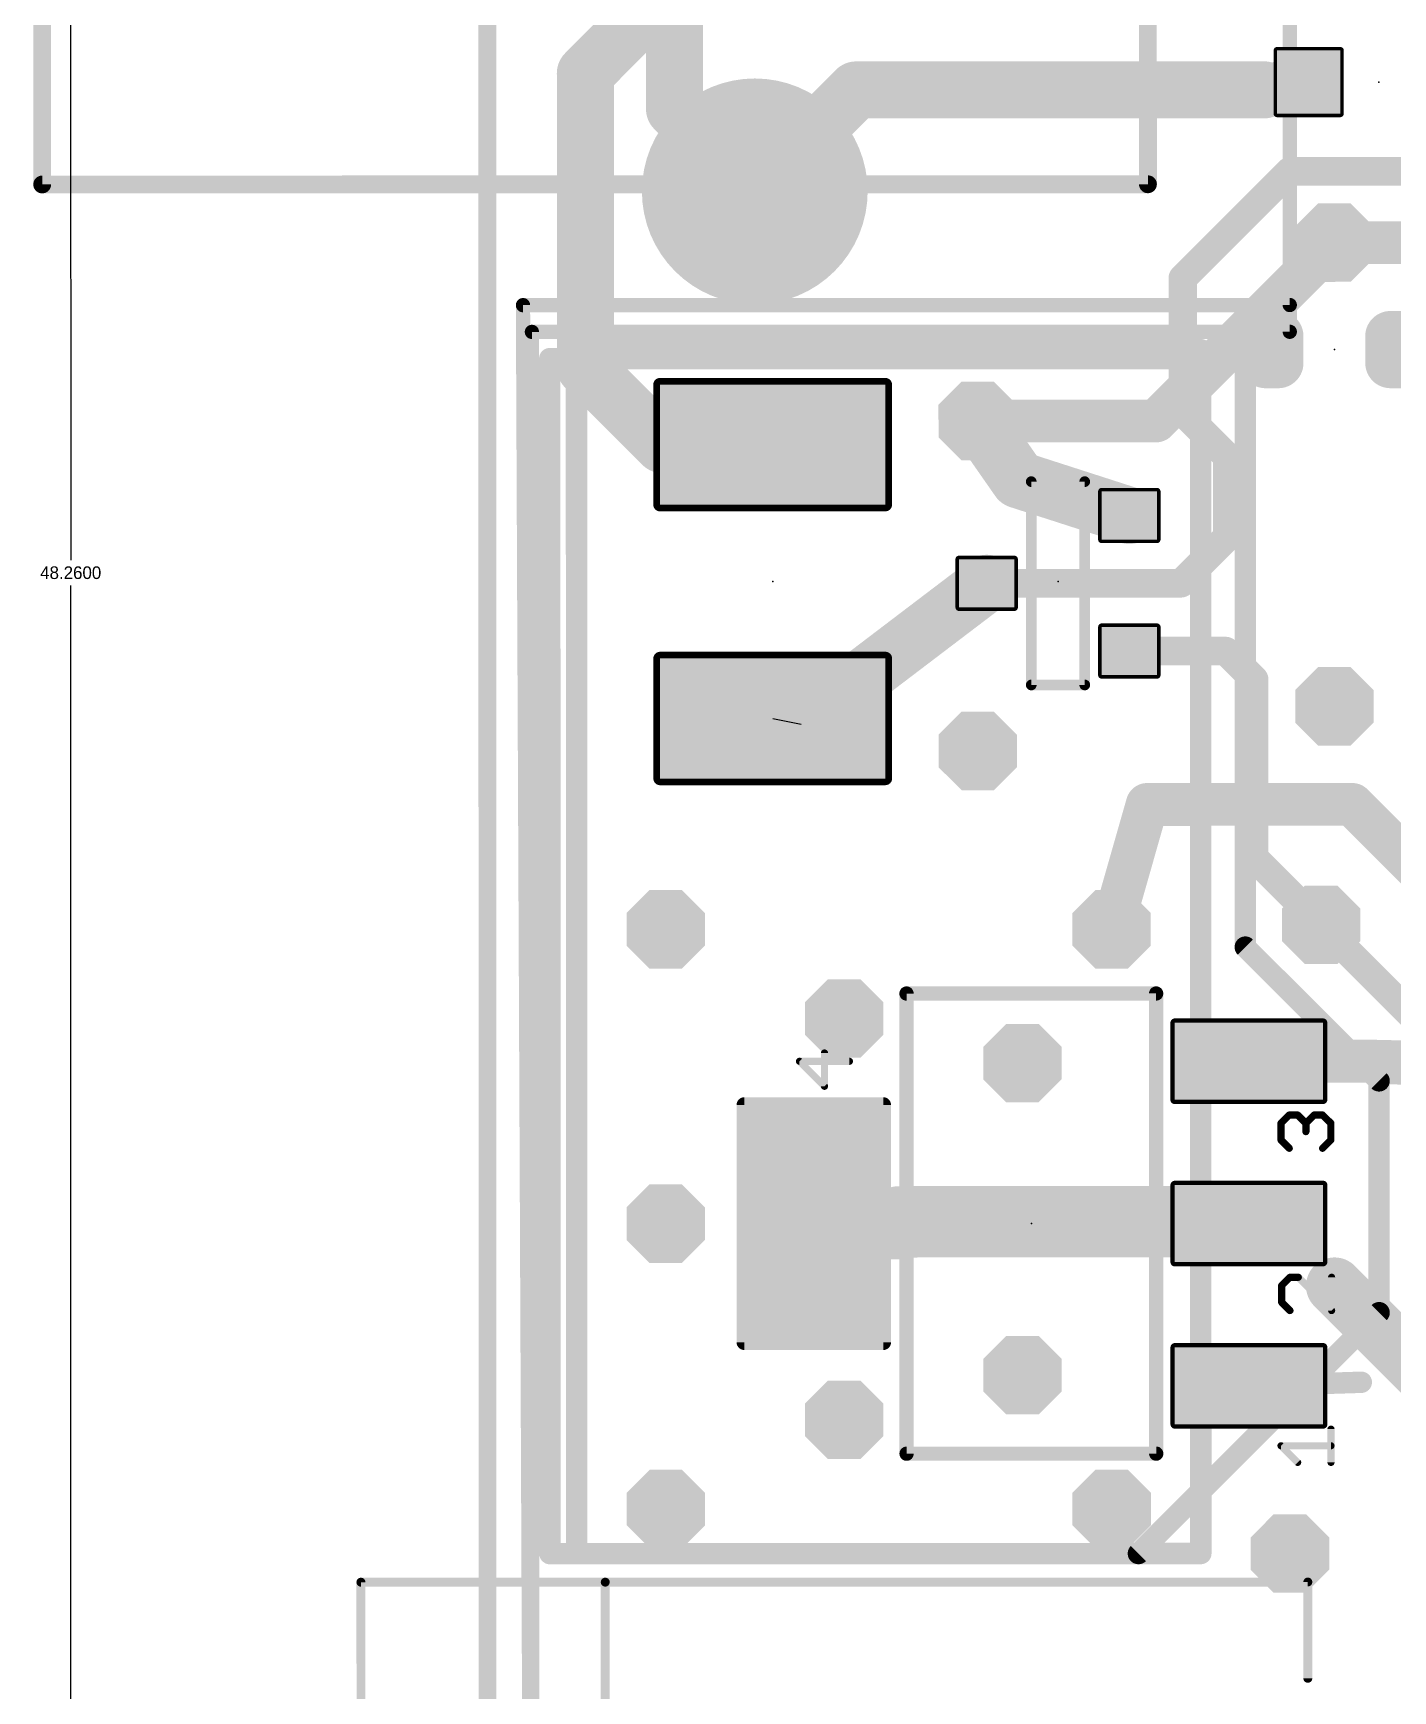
# Model space of a CAD drawing. Header units: millimetres. Extents: x -20 to 130, y -23 to 60.
# Drawn here: x -6.47 to 12.9, y 10.74 to 34.35 of the extents above; entities that cross this region are included whole.
import ezdxf

# ---------------------------------------------------------------- set-up
doc = ezdxf.new("R2010")
doc.units = ezdxf.units.MM
doc.header["$MEASUREMENT"] = 0
doc.layers.get('0').update_dxf_attribs({"linetype": 'CONTINUOUS'})
doc.layers.get('Defpoints').update_dxf_attribs({"linetype": 'CONTINUOUS'})
for name, color, linetype in [('1', 22, 'CONTINUOUS'), ('16', 175, 'CONTINUOUS'), ('17', 82, 'CONTINUOUS'), ('18', 2, 'CONTINUOUS'), ('19', 53, 'CONTINUOUS'), ('20', 7, 'CONTINUOUS'), ('21', 253, 'CONTINUOUS'), ('23', 7, 'CONTINUOUS')]:
    doc.layers.add(name, color=color, linetype=linetype)
doc.dimstyles.get("Standard").update_dxf_attribs({"dimtxt": 0.18, "dimasz": 0.18, "dimexe": 0.18, "dimexo": 0.0625, "dimgap": 0.09, "dimtad": 0, "dimtih": 1, "dimtoh": 1, "dimdec": 4, "dimzin": 0, "dimdsep": 46, "dimtxsty": 'Standard', "dimcen": 0.09, "dimadec": 0, "dimazin": 0, "dimtfac": 1, "dimtdec": 4, "dimtofl": 0, "dimtmove": 0, "dimatfit": 3, "dimfxl": 1, "dimtolj": 1, "dimtzin": 0, "dimarcsym": 0})

# ---------------------------------------------------------------- blocks, each defined once
blk = doc.blocks.new('RECT176000X143744R80')
at = {"const_width": 0.3594}
blk.add_lwpolyline([(0.3703, -0.0898), (0.3703, 0.0898, 0.4142), (0.1906, 0.2695), (-0.1906, 0.2695, 0.4142), (-0.3703, 0.0898), (-0.3703, -0.0898, 0.4142), (-0.1906, -0.2695), (0.1906, -0.2695, 0.4142)], format="xyb", close=True, dxfattribs=at)
blk.add_solid([(-0.216, -0.1152), (0.216, -0.1152), (-0.216, 0.1152), (0.216, 0.1152)])
blk = doc.blocks.new('RECT304000X544000R10')
at = {"const_width": 0.095}
blk.add_lwpolyline([(0.9025, -1.605), (0.9025, 1.605, 0.4142), (0.855, 1.6525), (-0.855, 1.6525, 0.4142), (-0.9025, 1.605), (-0.9025, -1.605, 0.4142), (-0.855, -1.6525), (0.855, -1.6525, 0.4142)], format="xyb", close=True, dxfattribs=at)
blk.add_solid([(-0.8788, -1.6288), (0.8788, -1.6288), (-0.8788, 1.6288), (0.8788, 1.6288)])
blk = doc.blocks.new('RECT125984X142240R13')
at = {"const_width": 0.0512}
blk.add_lwpolyline([(0.3681, -0.3933), (0.3681, 0.3933, 0.4142), (0.3425, 0.4189), (-0.3425, 0.4189, 0.4142), (-0.3681, 0.3933), (-0.3681, -0.3933, 0.4142), (-0.3425, -0.4189), (0.3425, -0.4189, 0.4142)], format="xyb", close=True, dxfattribs=at)
blk.add_solid([(-0.3553, -0.4061), (0.3553, -0.4061), (-0.3553, 0.4061), (0.3553, 0.4061)])
blk = doc.blocks.new('RECT195072X357632R10')
at = {"const_width": 0.061}
blk.add_lwpolyline([(0.5791, -1.0566), (0.5791, 1.0566, 0.4142), (0.5486, 1.0871), (-0.5486, 1.0871, 0.4142), (-0.5791, 1.0566), (-0.5791, -1.0566, 0.4142), (-0.5486, -1.0871), (0.5486, -1.0871, 0.4142)], format="xyb", close=True, dxfattribs=at)
blk.add_solid([(-0.5639, -1.0719), (0.5639, -1.0719), (-0.5639, 1.0719), (0.5639, 1.0719)])
blk = doc.blocks.new('RECT576000X352000R10')
at = {"const_width": 0.11}
blk.add_lwpolyline([(1.745, -0.99), (1.745, 0.99, 0.4142), (1.69, 1.045), (-1.69, 1.045, 0.4142), (-1.745, 0.99), (-1.745, -0.99, 0.4142), (-1.69, -1.045), (1.69, -1.045, 0.4142)], format="xyb", close=True, dxfattribs=at)
blk.add_solid([(-1.7154, -1.0154), (1.7154, -1.0154), (-1.7154, 1.0154), (1.7154, 1.0154)])
blk = doc.blocks.new('ROUNDP')
at = {"const_width": 0.5}
blk.add_lwpolyline([(0, -0.25, 1), (0, 0.25, 1), (0, -0.25)], format="xyb", dxfattribs=at)
blk = doc.blocks.new('RECT160000X160000R10')
at = {"const_width": 0.05}
blk.add_lwpolyline([(0.475, -0.45), (0.475, 0.45, 0.4142), (0.45, 0.475), (-0.45, 0.475, 0.4142), (-0.475, 0.45), (-0.475, -0.45, 0.4142), (-0.45, -0.475), (0.45, -0.475, 0.4142)], format="xyb", close=True, dxfattribs=at)
blk.add_solid([(-0.4625, -0.4625), (0.4625, -0.4625), (-0.4625, 0.4625), (0.4625, 0.4625)])
blk = doc.blocks.new('OCTAGONV')
at = {"const_width": 0.5}
blk.add_lwpolyline([(-0.25, -0.1036), (-0.25, 0.1036), (-0.1036, 0.25), (0.1036, 0.25), (0.25, 0.1036), (0.25, -0.1036), (0.1036, -0.25), (-0.1036, -0.25), (-0.25, -0.1036), (-0.25, 0.1036)], dxfattribs=at)
blk = doc.blocks.new('*D37')
at = {"color": 0, "linetype": 'Continuous', "lineweight": -2, "transparency": 16777216}
for p, q in [((15.175, 50.797), (-6.117, 50.793)), ((-5.937, 50.613), (-5.933, 26.843)), ((-5.929, 2.713), (-5.933, 26.483)), ((13.914, 2.536), (-6.109, 2.533))]:
    blk.add_line(p, q, dxfattribs=at)
at = {"color": 0, "linetype": 'Continuous', "transparency": 16777216}
for points in [[(-5.907, 50.613), (-5.967, 50.613), (-5.937, 50.793)], [(-5.899, 2.713), (-5.959, 2.713), (-5.929, 2.533)]]:
    blk.add_solid(points, dxfattribs=at)
at = {"layer": 'Defpoints', "color": 0, "linetype": 'Continuous', "transparency": 16777216}
for p in [(15.238, 50.797), (-5.929, 2.533), (13.976, 2.536)]:
    blk.add_point(p, dxfattribs=at)
at = {"color": 0, "linetype": 'Continuous', "transparency": 16777216, "insert": (-5.933, 26.663), "char_height": 0.18, "attachment_point": 5}
blk.add_mtext('\\A1;48.2600', dxfattribs=at)

msp = doc.modelspace()

# ---------------------------------------------------------------- linework, layer by layer
at = {"layer": '1'}
for points, const_width in [([(11.43132, 30.47603), (11.42855, 46.35103)], 0.2032), ([(1.39774, 33.77628), (2.54054, 34.91948)], 0.8128), ([(1.39847, 29.58528), (1.39774, 33.77628)], 0.8128), ([(3.81104, 32.0947), (5.25478, 33.53895)], 0.8128), ([(5.25478, 33.53895), (11.06578, 33.53997)], 0.8128), ([(11.06578, 33.53997), (11.19278, 33.53999)], 0.6096), ([(11.19278, 33.53999), (11.30377, 33.65101)], 0.6096), ([(11.30377, 33.65101), (11.70077, 33.65108)], 0.6096), ([(9.90725, 30.85677), (11.43099, 32.38103)], 0.4064), ([(11.43099, 32.38103), (14.47899, 32.38156)], 0.4064), ([(12.06616, 31.36514), (11.17732, 30.47599)], 0.6096), ([(12.06616, 31.36514), (14.60616, 31.36559)], 0.6096), ([(9.90759, 28.95177), (9.90725, 30.85677)], 0.4064), ([(11.17732, 30.47599), (11.17743, 29.84099)], 0.6096), ([(0.50932, 30.47413), (11.43132, 30.47603)], 0.2032), ([(0.64153, 0.62915), (0.50932, 30.47413)], 0.2032), ([(1.39847, 29.58528), (2.49667, 28.48747)], 0.8128), ([(1.27143, 29.83926), (10.16143, 29.84081)], 0.3048), ([(1.27442, 12.69426), (1.27143, 29.83926)], 0.3048), ([(10.16143, 29.84081), (10.16442, 12.69581)], 0.3048), ([(11.17743, 29.84099), (11.05045, 29.71397)], 0.6096), ([(7.57095, 27.98616), (6.98661, 28.82426)], 0.8128), ([(10.5427, 28.31688), (9.90759, 28.95177)], 0.4064), ([(2.49667, 28.48747), (4.06567, 28.48775)], 0.8128), ([(9.14584, 27.47843), (7.57095, 27.98616)], 0.8128), ([(10.5429, 27.17388), (10.5427, 28.31688)], 0.4064), ([(9.88261, 26.51336), (10.5429, 27.17388)], 0.4064), ([(4.47276, 24.50582), (7.11401, 26.51288)], 0.8128), ([(7.11401, 26.51288), (9.88261, 26.51336)], 0.4064), ([(10.51778, 25.54827), (9.14618, 25.54803)], 0.4064), ([(10.92425, 25.14194), (10.51778, 25.54827)], 0.4064), ([(10.92469, 22.60194), (10.92425, 25.14194)], 0.4064), ([(4.47276, 24.50582), (3.47636, 24.50564)], 0.8128), ([(11.62332, 21.90357), (10.92469, 22.60194)], 0.4064), ([(11.87736, 21.64961), (11.62332, 21.90357)], 0.4064), ([(11.87736, 21.64961), (12.06789, 21.45914)], 0.4064), ([(12.6718, 19.70665), (10.849, 19.70633)], 0.6096), ([(13.9732, 19.67548), (12.6718, 19.70665)], 0.6096), ([(13.9732, 19.67548), (12.7032, 19.68125)], 0.6096), ([(4.6516, 17.39385), (5.8456, 17.39406)], 1.016), ([(5.8456, 17.39406), (5.871, 17.41946)], 1.016), ([(5.871, 17.41946), (11.0272, 17.42036)], 1.016), ([(11.0272, 17.42036), (10.8494, 17.39493)], 0.508), ([(10.84981, 15.08353), (12.45, 15.13461)], 0.3048), ([(10.16442, 12.69581), (1.27442, 12.69426)], 0.3048)]:
    msp.add_lwpolyline(points, dxfattribs=dict(at, const_width=const_width))
for points, const_width in [([(1.25402, 33.91996, 1), (1.54147, 33.63261)], 0.4064), ([(1.60094, 33.77632, 1), (1.19454, 33.77625)], 0.4064), ([(5.25475, 33.74215, 1), (5.25482, 33.33575)], 0.4064), ([(5.39851, 33.39528, 1), (5.11106, 33.68263)], 0.4064), ([(11.06576, 33.69237, 1), (11.06581, 33.38757)], 0.3048), ([(11.06582, 33.33677, 1), (11.06575, 33.74317)], 0.4064), ([(11.08497, 33.64777, 1), (11.3006, 33.43221)], 0.3048), ([(11.30374, 33.80341, 1), (11.30379, 33.49861)], 0.3048), ([(11.19281, 33.38759, 1), (11.19276, 33.69239)], 0.3048), ([(11.41158, 33.54323, 1), (11.19595, 33.75879)], 0.3048), ([(11.70079, 33.49868, 1), (11.70074, 33.80348)], 0.3048), ([(11.43097, 32.48263, 1), (11.431, 32.27943)], 0.2032), ([(11.5028, 32.30924, 1), (11.35917, 32.45282)], 0.2032), ([(3.66731, 32.23838, 1), (3.95476, 31.95103)], 0.4064), ([(12.06614, 31.51754, 1), (12.06619, 31.21274)], 0.3048), ([(12.17398, 31.25736, 1), (11.95835, 31.47292)], 0.3048), ([(10.00885, 30.85678, 1), (9.80565, 30.85675)], 0.2032), ([(9.83544, 30.92855, 1), (9.97907, 30.78498)], 0.2032), ([(11.0695, 30.58377, 1), (11.28514, 30.36821)], 0.3048), ([(11.32972, 30.47601, 1), (11.02492, 30.47596)], 0.3048), ([(0.56012, 30.47434, 1), (0.45852, 30.47392)], 0.1016), ([(0.50931, 30.52493, 1), (0.50933, 30.42333)], 0.1016), ([(11.38052, 30.47602, 1), (11.48212, 30.47604)], 0.1016), ([(11.43133, 30.42523, 1), (11.43131, 30.52683)], 0.1016), ([(1.54215, 29.72901, 1), (1.2548, 29.44156)], 0.4064), ([(1.34763, 29.83927, 1), (1.19523, 29.83925)], 0.1524), ([(1.27142, 29.91546, 1), (1.27144, 29.76306)], 0.1524), ([(10.23763, 29.84082, 1), (10.08523, 29.8408)], 0.1524), ([(10.16144, 29.76461, 1), (10.16142, 29.91701)], 0.1524), ([(11.02503, 29.84096, 1), (11.32983, 29.84101)], 0.3048), ([(11.28525, 29.73321, 1), (11.06961, 29.94877)], 0.3048), ([(1.19527, 29.58525, 1), (1.60167, 29.58532)], 0.4064), ([(10.94263, 29.82175, 1), (11.15827, 29.60618)], 0.3048), ([(7.15329, 28.94049, 1), (6.81993, 28.70803)], 0.4064), ([(9.80599, 28.95175, 1), (10.00919, 28.95178)], 0.2032), ([(9.97937, 29.02358, 1), (9.8358, 28.87995)], 0.2032), ([(2.49663, 28.69067, 1), (2.4967, 28.28427)], 0.4064), ([(2.35299, 28.34375, 1), (2.64034, 28.6312)], 0.4064), ([(4.0657, 28.28455, 1), (4.06563, 28.69095)], 0.4064), ([(7.63332, 28.17957, 1), (7.50859, 27.79275)], 0.4064), ([(10.6443, 28.3169, 1), (10.4411, 28.31686)], 0.2032), ([(10.47091, 28.24506, 1), (10.61448, 28.38869)], 0.2032), ([(7.40427, 27.86993, 1), (7.73763, 28.10239)], 0.4064), ([(9.08348, 27.28502, 1), (9.20821, 27.67184)], 0.4064), ([(10.4413, 27.17386, 1), (10.6445, 27.1739)], 0.2032), ([(10.61471, 27.10209, 1), (10.47108, 27.24566)], 0.2032), ([(7.23694, 26.3511, 1), (6.99108, 26.67466)], 0.4064), ([(7.11399, 26.61448, 1), (7.11403, 26.41128)], 0.2032), ([(9.8108, 26.58515, 1), (9.95442, 26.44157)], 0.2032), ([(9.88263, 26.41176, 1), (9.88259, 26.61496)], 0.2032), ([(9.14616, 25.64963, 1), (9.1462, 25.44643)], 0.2032), ([(10.58957, 25.62009, 1), (10.44599, 25.47646)], 0.2032), ([(10.5178, 25.44667, 1), (10.51776, 25.64987)], 0.2032), ([(11.02585, 25.14196, 1), (10.82265, 25.14193)], 0.2032), ([(10.85246, 25.07013, 1), (10.99604, 25.21376)], 0.2032), ([(3.47633, 24.70884, 1), (3.4764, 24.30244)], 0.4064), ([(4.34983, 24.6676, 1), (4.59569, 24.34404)], 0.4064), ([(4.4728, 24.30262, 1), (4.47273, 24.70902)], 0.4064), ([(10.82309, 22.60193, 1), (11.02629, 22.60196)], 0.2032), ([(10.99648, 22.67376, 1), (10.85291, 22.53013)], 0.2032), ([(11.6951, 21.97538, 1), (11.55153, 21.83175)], 0.2032), ([(11.55153, 21.83175, 1), (11.6951, 21.97538)], 0.2032), ([(11.94915, 21.72142, 1), (11.80557, 21.5778)], 0.2032), ([(11.80557, 21.5778, 1), (11.94915, 21.72142)], 0.2032), ([(11.99611, 21.38733, 1), (12.13968, 21.53096)], 0.2032), ([(10.84897, 19.85873, 1), (10.84903, 19.55393)], 0.3048), ([(12.67547, 19.85905, 1), (12.66813, 19.55425)], 0.3048), ([(12.70388, 19.83365, 1), (12.70253, 19.52885)], 0.3048), ([(12.67183, 19.55425, 1), (12.67177, 19.85905)], 0.3048), ([(4.65156, 17.64785, 1), (4.65165, 17.13985)], 0.508), ([(5.66597, 17.57363, 1), (6.02523, 17.21449)], 0.508), ([(5.87095, 17.67346, 1), (5.87104, 17.16546)], 0.508), ([(6.05063, 17.23989, 1), (5.69137, 17.59903)], 0.508), ([(5.84565, 17.14006, 1), (5.84556, 17.64806)], 0.508), ([(11.02724, 17.16636, 1), (11.02715, 17.67436)], 0.508), ([(10.83138, 17.52063, 1), (10.86742, 17.26923)], 0.254), ([(11.04522, 17.29466, 1), (11.00918, 17.54606)], 0.254), ([(10.84739, 15.15973, 1), (10.85222, 15.00733)], 0.1524), ([(12.45241, 15.05841, 1), (12.44758, 15.21081)], 0.1524), ([(1.27441, 12.77046, 1), (1.27444, 12.61806)], 0.1524), ([(1.19822, 12.69425, 1), (1.35062, 12.69427)], 0.1524), ([(10.08822, 12.6958, 1), (10.24062, 12.69582)], 0.1524), ([(10.16444, 12.61961, 1), (10.16441, 12.77201)], 0.1524)]:
    msp.add_lwpolyline(points, format="xyb", dxfattribs=dict(at, const_width=const_width))
at = {"layer": '16'}
for points, const_width in [([(11.43139, 30.09503), (11.42855, 46.35103)], 0.2032), ([(2.66783, 33.2685), (2.66615, 42.9205)], 0.8128), ([(3.81103, 32.1257), (2.66783, 33.2685)], 0.8128), ([(3.81104, 32.0947), (3.81103, 32.1257)], 0.8128), ([(9.52661, 28.8247), (12.06616, 31.36514)], 0.6096), ([(0.63639, 30.09315), (11.43139, 30.09503)], 0.2032), ([(0.64148, 0.88315), (0.63639, 30.09315)], 0.2032), ([(0.89045, 29.71219), (10.79645, 29.71392)], 0.3048), ([(0.89342, 12.69419), (0.89045, 29.71219)], 0.3048), ([(10.79645, 29.71392), (10.79792, 21.33192)], 0.3048), ([(6.98661, 28.82426), (9.52661, 28.8247)], 0.6096), ([(8.89287, 21.58559), (9.40056, 23.36368)], 0.6096), ([(9.40056, 23.36368), (12.32156, 23.36419)], 0.6096), ([(12.32156, 23.36419), (14.60796, 21.07859)], 0.6096), ([(11.87736, 21.64961), (13.71918, 19.80843)], 0.4064), ([(10.79792, 21.33192), (12.70325, 19.42725)], 0.3048), ([(12.70325, 19.42725), (12.70382, 16.12525)], 0.3048), ([(16.8956, 11.68099), (12.06876, 16.50614)], 0.8128), ([(12.70382, 16.12525), (9.27542, 12.69566)], 0.3048), ([(9.27542, 12.69566), (0.89342, 12.69419)], 0.3048)]:
    msp.add_lwpolyline(points, dxfattribs=dict(at, const_width=const_width))
for points, const_width in [([(2.81151, 33.41223, 1), (2.52416, 33.12478)], 0.4064), ([(2.46463, 33.26847, 1), (2.87103, 33.26854)], 0.4064), ([(4.01423, 32.12574, 1), (3.60783, 32.12567)], 0.4064), ([(3.66736, 31.98198, 1), (3.95471, 32.26943)], 0.4064), ([(3.60784, 32.09467, 1), (4.01424, 32.09474)], 0.4064), ([(12.17398, 31.25736, 1), (11.95835, 31.47292)], 0.3048), ([(0.68719, 30.09316, 1), (0.58559, 30.09314)], 0.1016), ([(0.63638, 30.14395, 1), (0.63639, 30.04235)], 0.1016), ([(11.38059, 30.09502, 1), (11.48219, 30.09504)], 0.1016), ([(11.43139, 30.04423, 1), (11.43138, 30.14583)], 0.1016), ([(0.89044, 29.78839, 1), (0.89047, 29.63599)], 0.1524), ([(0.96665, 29.71221, 1), (0.81425, 29.71218)], 0.1524), ([(10.87265, 29.71393, 1), (10.72025, 29.71391)], 0.1524), ([(10.79647, 29.63772, 1), (10.79644, 29.79012)], 0.1524), ([(6.98658, 28.97666, 1), (6.98663, 28.67186)], 0.3048), ([(9.41879, 28.93248, 1), (9.63443, 28.71692)], 0.3048), ([(9.52663, 28.6723, 1), (9.52658, 28.9771)], 0.3048), ([(9.40053, 23.51608, 1), (9.40059, 23.21128)], 0.3048), ([(9.54707, 23.3218, 1), (9.25405, 23.40555)], 0.3048), ([(12.42934, 23.47201, 1), (12.21378, 23.25637)], 0.3048), ([(12.32159, 23.21179, 1), (12.32153, 23.51659)], 0.3048), ([(8.74636, 21.62746, 1), (9.03938, 21.54371)], 0.3048), ([(11.94915, 21.72142, 1), (11.80557, 21.5778)], 0.2032), ([(10.85181, 21.38583, 1), (10.74402, 21.27801)], 0.1524), ([(10.72172, 21.33191, 1), (10.87412, 21.33194)], 0.1524), ([(12.77945, 19.42727, 1), (12.62705, 19.42724)], 0.1524), ([(12.64936, 19.37334, 1), (12.75714, 19.48116)], 0.1524), ([(12.21243, 16.64987, 1), (11.92508, 16.36242)], 0.4064), ([(12.62762, 16.12524, 1), (12.78002, 16.12527)], 0.1524), ([(12.75773, 16.07136, 1), (12.64991, 16.17914)], 0.1524), ([(0.89341, 12.77039, 1), (0.89344, 12.61799)], 0.1524), ([(0.81722, 12.69418, 1), (0.96962, 12.69421)], 0.1524), ([(9.22151, 12.74955, 1), (9.32933, 12.64177)], 0.1524), ([(9.27544, 12.61946, 1), (9.27541, 12.77186)], 0.1524)]:
    msp.add_lwpolyline(points, format="xyb", dxfattribs=dict(at, const_width=const_width))
at = {"layer": '19'}
msp.add_line((4.06635, 24.58775), (4.47276, 24.50582), dxfattribs=at)
at = {"layer": '20', "const_width": 0.254}
msp.add_lwpolyline([(0.00646, 0.99404), (-0.0025, 52.33404)], dxfattribs=at)
at = {"layer": '21'}
for points, const_width in [([(-6.34104, 43.99293), (-6.33898, 32.19293)], 0.254), ([(9.41102, 32.19568), (9.40896, 43.99568)], 0.254), ([(-6.33898, 32.19293), (9.41102, 32.19568)], 0.254), ([(7.74876, 27.96079), (8.51076, 27.96092)], 0.1524), ([(7.74926, 25.06519), (7.74876, 27.96079)], 0.1524), ([(8.51076, 27.96092), (8.51126, 25.06532)], 0.1524), ([(8.51126, 25.06532), (7.74926, 25.06519)], 0.1524), ([(5.97203, 20.67068), (9.52803, 20.6713)], 0.2032), ([(5.97317, 14.11748), (5.97203, 20.67068)], 0.2032), ([(9.52803, 20.6713), (9.52917, 14.1181)], 0.2032), ([(4.80356, 19.34968), (4.80348, 19.82418)], 0.1016), ([(5.1594, 19.70564), (4.4476, 19.70551)], 0.1016), ([(4.4476, 19.70551), (4.80356, 19.34968)], 0.1016), ([(11.30575, 18.82251), (11.42433, 18.94113)], 0.1016), ([(11.42433, 18.94113), (11.54303, 18.94115)], 0.1016), ([(11.54303, 18.94115), (11.66165, 18.82257)], 0.1016), ([(11.66165, 18.82257), (11.78023, 18.94119)], 0.1016), ([(11.78023, 18.94119), (11.89893, 18.94121)], 0.1016), ([(11.89893, 18.94121), (12.01755, 18.82263)], 0.1016), ([(11.30579, 18.58521), (11.30575, 18.82251)], 0.1016), ([(11.66165, 18.82257), (11.66167, 18.70397)], 0.1016), ([(12.01755, 18.82263), (12.01759, 18.58533)], 0.1016), ([(11.42442, 18.46663), (11.30579, 18.58521)], 0.1016), ([(12.01759, 18.58533), (11.89902, 18.46671)], 0.1016), ([(11.43414, 16.62973), (11.31556, 16.51111)], 0.1016), ([(11.31556, 16.51111), (11.3156, 16.27381)], 0.1016), ([(11.55284, 16.62975), (11.43414, 16.62973)], 0.1016), ([(12.02742, 16.15534), (11.55284, 16.62975)], 0.1016), ([(12.02734, 16.62984), (12.02742, 16.15534)], 0.1016), ([(11.3156, 16.27381), (11.43422, 16.15523)], 0.1016), ([(12.0184, 13.99333), (12.01831, 14.46783)], 0.1016), ([(9.52917, 14.1181), (5.97317, 14.11748)], 0.2032), ([(11.30655, 14.23051), (12.01835, 14.23063)], 0.1016), ([(11.5439, 13.99325), (11.30655, 14.23051)], 0.1016), ([(1.68089, 12.28793), (-1.79891, 12.28732)], 0.127), ([(-1.79891, 12.28732), (-1.79734, 3.29572)], 0.127), ([(11.68849, 12.28968), (1.68089, 12.28793)], 0.127), ([(1.68246, 3.32173), (1.68089, 12.28793)], 0.127), ([(11.68873, 10.91808), (11.68849, 12.28968)], 0.127)]:
    msp.add_lwpolyline(points, dxfattribs=dict(at, const_width=const_width))
for points, const_width in [([(-6.33899, 32.25643, 1), (-6.33897, 32.12943)], 0.127), ([(-6.40248, 32.19292, 1), (-6.27548, 32.19294)], 0.127), ([(9.34752, 32.19567, 1), (9.47452, 32.19569)], 0.127), ([(9.41103, 32.13218, 1), (9.41101, 32.25918)], 0.127), ([(7.78686, 27.9608, 1), (7.71066, 27.96078)], 0.0762), ([(7.74875, 27.99889, 1), (7.74876, 27.92269)], 0.0762), ([(8.54886, 27.96093, 1), (8.47266, 27.96092)], 0.0762), ([(8.51076, 27.92282, 1), (8.51075, 27.99902)], 0.0762), ([(7.74926, 25.10329, 1), (7.74927, 25.02709)], 0.0762), ([(7.71116, 25.06518, 1), (7.78736, 25.0652)], 0.0762), ([(8.47316, 25.06532, 1), (8.54936, 25.06533)], 0.0762), ([(8.51127, 25.02722, 1), (8.51126, 25.10342)], 0.0762), ([(5.97202, 20.72148, 1), (5.97204, 20.61988)], 0.1016), ([(6.02283, 20.67069, 1), (5.92123, 20.67067)], 0.1016), ([(9.57883, 20.67131, 1), (9.47723, 20.67129)], 0.1016), ([(9.52804, 20.6205, 1), (9.52802, 20.7221)], 0.1016), ([(4.82888, 19.82418, 1), (4.77808, 19.82417)], 0.0508), ([(4.4656, 19.72352, 1), (4.4296, 19.68751)], 0.0508), ([(4.44759, 19.73091, 1), (4.4476, 19.68011)], 0.0508), ([(5.1594, 19.68024, 1), (5.15939, 19.73104)], 0.0508), ([(4.77816, 19.34967, 1), (4.82896, 19.34968)], 0.0508), ([(4.78556, 19.33167, 1), (4.82156, 19.36768)], 0.0508), ([(11.42433, 18.96653, 1), (11.42434, 18.91573)], 0.0508), ([(11.44234, 18.92323, 1), (11.40643, 18.95913)], 0.0508), ([(11.56093, 18.95915, 1), (11.52504, 18.92325)], 0.0508), ([(11.54304, 18.91575, 1), (11.54303, 18.96655)], 0.0508), ([(11.78023, 18.96659, 1), (11.78024, 18.91579)], 0.0508), ([(11.79824, 18.9233, 1), (11.76233, 18.95919)], 0.0508), ([(11.91683, 18.95922, 1), (11.88094, 18.92331)], 0.0508), ([(11.89894, 18.91581, 1), (11.89893, 18.96661)], 0.0508), ([(11.28775, 18.84051, 1), (11.32376, 18.80451)], 0.0508), ([(11.33115, 18.82251, 1), (11.28035, 18.82251)], 0.0508), ([(11.64365, 18.84057, 1), (11.67966, 18.80458)], 0.0508), ([(11.68705, 18.82258, 1), (11.63625, 18.82257)], 0.0508), ([(11.63627, 18.70397, 1), (11.68707, 18.70398)], 0.0508), ([(11.64366, 18.80457, 1), (11.67965, 18.84058)], 0.0508), ([(12.04295, 18.82264, 1), (11.99215, 18.82263)], 0.0508), ([(11.99956, 18.80463, 1), (12.03555, 18.84064)], 0.0508), ([(11.32379, 18.60321, 1), (11.2878, 18.56731)], 0.0508), ([(11.28039, 18.58521, 1), (11.33119, 18.58521)], 0.0508), ([(11.40652, 18.44863, 1), (11.44241, 18.48463)], 0.0508), ([(11.88101, 18.48471, 1), (11.91692, 18.44872)], 0.0508), ([(11.99219, 18.58533, 1), (12.04299, 18.58534)], 0.0508), ([(12.0356, 18.56744, 1), (11.99959, 18.60333)], 0.0508), ([(11.29755, 16.52911, 1), (11.33356, 16.49312)], 0.0508), ([(11.34096, 16.51112, 1), (11.29016, 16.51111)], 0.0508), ([(11.43413, 16.65513, 1), (11.43414, 16.60433)], 0.0508), ([(11.45214, 16.61184, 1), (11.41623, 16.64773)], 0.0508), ([(11.57073, 16.64776, 1), (11.53484, 16.61185)], 0.0508), ([(11.55284, 16.60435, 1), (11.55283, 16.65515)], 0.0508), ([(12.05274, 16.62984, 1), (12.00194, 16.62983)], 0.0508), ([(11.33359, 16.29182, 1), (11.2976, 16.25591)], 0.0508), ([(11.2902, 16.27381, 1), (11.341, 16.27382)], 0.0508), ([(11.41632, 16.13723, 1), (11.45222, 16.17324)], 0.0508), ([(12.00202, 16.15533, 1), (12.05282, 16.15534)], 0.0508), ([(12.00942, 16.13733, 1), (12.04542, 16.17334)], 0.0508), ([(12.04371, 14.46784, 1), (11.99291, 14.46783)], 0.0508), ([(5.97317, 14.16828, 1), (5.97318, 14.06668)], 0.1016), ([(5.92237, 14.11747, 1), (6.02397, 14.11749)], 0.1016), ([(9.47837, 14.11809, 1), (9.57997, 14.11811)], 0.1016), ([(9.52918, 14.0673, 1), (9.52917, 14.1689)], 0.1016), ([(11.32455, 14.24841, 1), (11.28856, 14.21251)], 0.0508), ([(11.30655, 14.25591, 1), (11.30656, 14.20511)], 0.0508), ([(12.01836, 14.20523, 1), (12.01835, 14.25603)], 0.0508), ([(11.5259, 13.97525, 1), (11.56179, 14.01125)], 0.0508), ([(11.993, 13.99333, 1), (12.0438, 13.99334)], 0.0508), ([(-1.76721, 12.28733, 1), (-1.83071, 12.28732)], 0.0635), ([(-1.79891, 12.31912, 1), (-1.7989, 12.25562)], 0.0635), ([(1.68089, 12.31973, 1), (1.6809, 12.25623)], 0.0635), ([(1.71269, 12.28794, 1), (1.64919, 12.28792)], 0.0635), ([(1.6809, 12.25623, 1), (1.68089, 12.31973)], 0.0635), ([(11.72029, 12.28968, 1), (11.65679, 12.28967)], 0.0635), ([(11.6885, 12.25798, 1), (11.68849, 12.32148)], 0.0635), ([(11.65703, 10.91807, 1), (11.72053, 10.91808)], 0.0635)]:
    msp.add_lwpolyline(points, format="xyb", dxfattribs=dict(at, const_width=const_width))
at = {"layer": '23'}
for p in [(12.70077, 33.65125), (12.06643, 29.84114), (4.06601, 26.53775), (8.13001, 26.53846), (7.7506, 17.39439)]:
    msp.add_point(p, dxfattribs=at)

# ---------------------------------------------------------------- block references
at = {"layer": '1'}
for name, p, rotation in [('RECT160000X160000R10', (11.70077, 33.65108), 180.0099999999999), ('RECT176000X143744R80', (11.17743, 29.84099), 270.01), ('RECT176000X143744R80', (12.95543, 29.8413), 270.01), ('RECT304000X544000R10', (4.06567, 28.48775), 90.01), ('RECT125984X142240R13', (9.14584, 27.47843), 270.01), ('RECT125984X142240R13', (7.11401, 26.51288), 270.01), ('RECT125984X142240R13', (9.14618, 25.54803), 270.01), ('RECT304000X544000R10', (4.06635, 24.58775), 90.01), ('RECT195072X357632R10', (10.849, 19.70633), 90.01), ('RECT576000X352000R10', (4.6516, 17.39385), 90.01), ('RECT195072X357632R10', (10.8494, 17.39493), 90.01), ('RECT195072X357632R10', (10.84981, 15.08353), 90.01)]:
    msp.add_blockref(name, p, dxfattribs=dict(at, rotation=rotation))
at = {"layer": '17', "xscale": 3.216, "yscale": 3.216, "rotation": 270.01}
msp.add_blockref('ROUNDP', (3.81104, 32.0947), dxfattribs=at)
msp.add_blockref('ROUNDP', (3.81104, 32.0947), dxfattribs=at)
at = {"layer": '18', "xscale": 1.117599999999999, "yscale": 1.117599999999999, "rotation": 0.01}
for p in [(12.06616, 31.36514), (12.06616, 31.36514), (6.98661, 28.82426), (6.98661, 28.82426), (12.06732, 24.76114), (12.06732, 24.76114), (6.98743, 24.12526), (6.98743, 24.12526), (11.87736, 21.64961), (11.87736, 21.64961), (2.54287, 21.58448), (2.54287, 21.58448), (8.89287, 21.58559), (8.89287, 21.58559), (5.08309, 20.31492), (5.08309, 20.31492), (7.6232, 19.68037), (7.6232, 19.68037), (2.5436, 17.39348), (2.5436, 17.39348), (7.62398, 15.23537), (7.62398, 15.23537), (5.08409, 14.59992), (5.08409, 14.59992), (2.54431, 13.32948), (2.54431, 13.32948), (8.89431, 13.33059), (8.89431, 13.33059), (11.43442, 12.69603), (11.43442, 12.69603)]:
    msp.add_blockref('OCTAGONV', p, dxfattribs=at)

# ---------------------------------------------------------------- dimensions: what is measured, and where the dimension line sits
at = {"linetype": 'Continuous'}
dim = msp.add_linear_dim(base=(-5.92856, 2.533), p1=(15.23777, 50.7967), p2=(13.9762, 2.53648), angle=90.01, dimstyle='Standard', dxfattribs=at)
dim.commit()
dim.dimension.update_dxf_attribs({"geometry": '*D37', "text_midpoint": (-5.93277, 26.663)})

doc.saveas('drawing.dxf')
